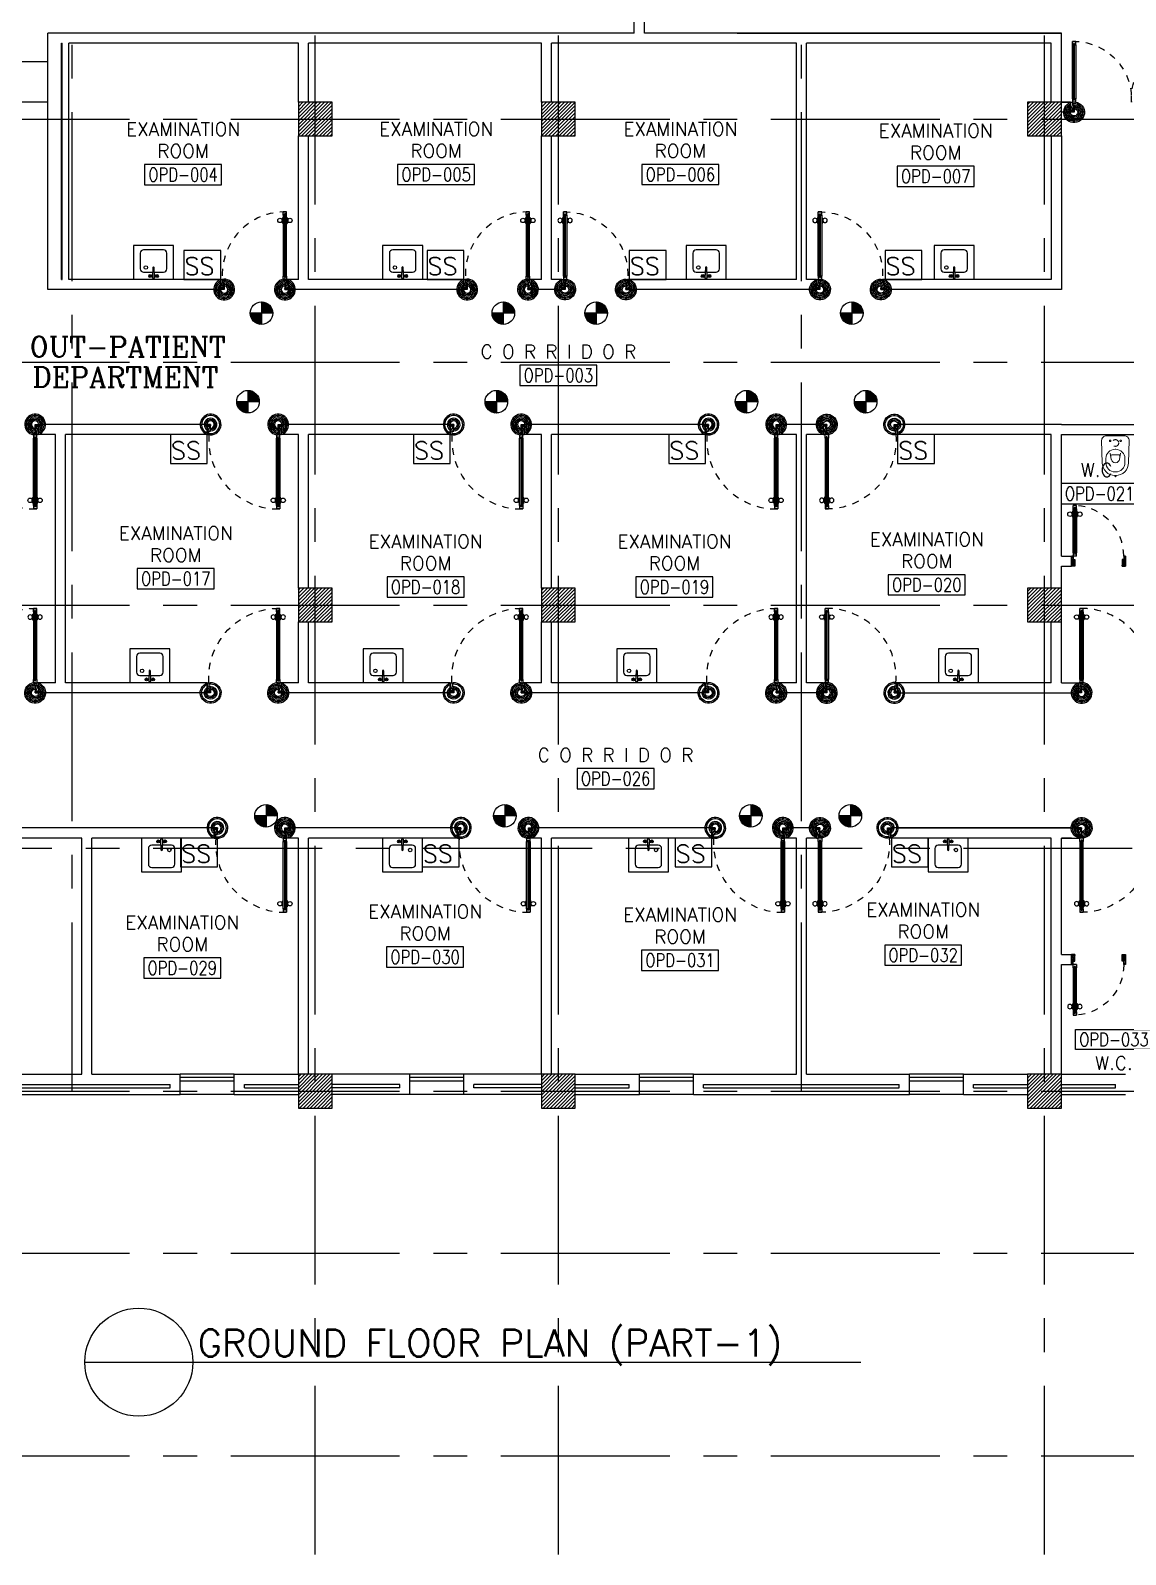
# Model space of a CAD drawing. Extents: x 417820 to 418048, y 43448 to 43539.
# Drawn here: x 417841.64 to 417857.86, y 43460.01 to 43482.59 of the extents above; entities that cross this region are included whole.
import ezdxf
from ezdxf.enums import TextEntityAlignment as Align

# ---------------------------------------------------------------- set-up
doc = ezdxf.new("R2010")
doc.units = 0
doc.header["$MEASUREMENT"] = 0
for name, pattern in [('CENTERX2', [4, 2.5, -0.5, 0.5, -0.5]), ('HIDDEN', [0.375, 0.25, -0.125]), ('HIDDEN2', [0.1875, 0.125, -0.0625])]:
    doc.linetypes.add(name, pattern=pattern)
doc.layers.get('0').update_dxf_attribs({"color": 11, "linetype": 'CONTINUOUS'})
for name, color, linetype in [('AXES', 11, 'CENTERX2'), ('COL', 11, 'CONTINUOUS'), ('COUNTER', 11, 'CONTINUOUS'), ('DOOR', 11, 'CONTINUOUS'), ('E-SYSTEM', 4, 'CONTINUOUS'), ('FIX', 11, 'CONTINUOUS'), ('HAT', 11, 'CONTINUOUS'), ('INSUL', 11, 'CONTINUOUS'), ('ME-FIX', 11, 'CONTINUOUS'), ('RM-BOX', 11, 'CONTINUOUS'), ('RM-NAME', 11, 'CONTINUOUS'), ('RM-NO', 11, 'CONTINUOUS'), ('TXT', 3, 'CONTINUOUS'), ('WALL', 11, 'CONTINUOUS'), ('WIN', 11, 'CONTINUOUS')]:
    doc.layers.add(name, color=color, linetype=linetype)
doc.styles.add('ROMANC', font='romanc', dxfattribs={"height": 0.1})
doc.styles.add('ROMANS', font='ROMANS.shx', dxfattribs={"width": 0.6})

# ---------------------------------------------------------------- blocks, each defined once
blk = doc.blocks.new('A$C74DC60CF')
at = {"layer": 'DOOR', "color": 0, "linetype": 'ByBlock'}
for p, q in [((65, 1155), (65, 1090)), ((74, 1155), (65, 1155)), ((74, 1078), (74, 1168)), ((81, 1168), (74, 1168)), ((74, 1155), (74, 1090)), ((81, 1200), (81, 1250)), ((131, 1250), (81, 1250)), ((81, 1250), (131, 1250)), ((81, 1200), (98, 1200)), ((98, 1200), (98, 1220)), ((98, 1220), (114, 1220)), ((114, 1200), (114, 1220)), ((114, 1200), (131, 1200)), ((131, 1200), (131, 1250)), ((131, 1168), (138, 1168)), ((138, 1078), (138, 1168)), ((138, 1155), (138, 1090)), ((138, 1155), (147, 1155)), ((147, 1155), (147, 1090)), ((74, 1090), (65, 1090)), ((81, 1078), (74, 1078)), ((131, 1078), (138, 1078)), ((138, 1090), (147, 1090)), ((56, 150), (56, 0)), ((56, 150), (81, 150)), ((106, 0), (56, 0)), ((98, 200), (81, 200)), ((81, 200), (81, 150)), ((131, 150), (81, 150)), ((81, 150), (81, 100)), ((81, 100), (106, 100)), ((98, 180), (98, 200)), ((114, 180), (98, 180)), ((106, 100), (106, 0)), ((131, 200), (114, 200)), ((114, 200), (114, 180)), ((131, 150), (131, 200)), ((1131, 100), (1106, 100)), ((1106, 100), (1106, 0)), ((1131, 150), (1131, 100)), ((1156, 150), (1131, 150)), ((1156, 150), (1156, 0)), ((1156, 0), (1156, 150)), ((1106, 0), (1156, 0))]:
    blk.add_line(p, q, dxfattribs=at)
at = {"layer": 'DOOR', "linetype": 'ByBlock'}
for p, q in [((81, 200), (81, 1200)), ((98, 200), (98, 1200)), ((114, 200), (114, 1200)), ((131, 1200), (131, 200))]:
    blk.add_line(p, q, dxfattribs=at)
at = {"layer": 'DOOR', "color": 9, "linetype": 'ByBlock'}
for p, q in [((106, 0), (56, 114)), ((106, 0), (56, 40)), ((106, 0), (93, 100)), ((1106, 0), (1156, 114)), ((1106, 0), (1119, 100)), ((1106, 0), (1156, 40))]:
    blk.add_line(p, q, dxfattribs=at)
at = {"layer": 'DOOR', "color": 0, "linetype": 'ByBlock'}
for centre in [(32, 1123), (179, 1123)]:
    blk.add_circle(centre, 32.4, dxfattribs=at)
at = {"layer": 'DOOR', "linetype": 'HIDDEN', "ltscale": 0.5}
blk.add_arc((106, 223), 1028, 355.9414, 91.3941, dxfattribs=at)
at = {"layer": 'DOOR', "color": 9, "linetype": 'ByBlock'}
for centre, radius, start, end in [((106, 0), 154, 103.7142, 108.8947), ((106, 0), 134, 100.72, 111.8402), ((106, 0), 114, 102.6226, 115.9162), ((106, 0), 94.4, 90, 121.9818), ((106, 0), 74.4, 90, 132.2236), ((106, 0), 54.4, 90, 156.7926), ((106, 0), 34.4, 90, 180), ((106, 0), 14.4, 90, 180), ((1106, 0), 94.4, 58.0182, 90), ((1106, 0), 74.4, 47.7764, 90), ((1106, 0), 54.4, 23.2074, 90), ((1106, 0), 34.4, 0, 90), ((1106, 0), 14.4, 0, 90), ((1106, 0), 134, 68.1598, 79.28), ((1106, 0), 154, 71.1053, 76.2858)]:
    blk.add_arc(centre, radius, start, end, dxfattribs=at)
blk = doc.blocks.new('*X124')
at = {"color": 0}
for p, q in [((49339, 10678), (49822, 11161)), ((49339, 10731), (49769, 11161)), ((49339, 10784), (49716, 11161)), ((49339, 10837), (49663, 11161)), ((49339, 10890), (49610, 11161)), ((49339, 10943), (49557, 11161)), ((49339, 10996), (49504, 11161)), ((49339, 11049), (49451, 11161)), ((49339, 11102), (49398, 11161)), ((49339, 11155), (49345, 11161)), ((49375, 10661), (49839, 11125)), ((49428, 10661), (49839, 11072)), ((49481, 10661), (49839, 11019)), ((49534, 10661), (49839, 10966)), ((49587, 10661), (49839, 10913)), ((49640, 10661), (49839, 10860)), ((49693, 10661), (49839, 10807)), ((49746, 10661), (49839, 10754)), ((49799, 10661), (49839, 10701))]:
    blk.add_line(p, q, dxfattribs=at)
blk = doc.blocks.new('COL50')
at = {"layer": 'COL'}
blk.add_lwpolyline([(-250, 250), (-250, -250), (250, -250), (250, 250)], close=True, dxfattribs=at)
blk = doc.blocks.new('RM1')
at = {"layer": 'RM-BOX'}
blk.add_lwpolyline([(570, -200), (-570, -200), (-570, -500), (570, -500)], close=True, dxfattribs=at)
at = {"layer": 'RM-NAME', "style": 'ROMANS'}
for tag, p in [('ROOMNAME1', (0, 324)), ('ROOMNAME2', (0, 0))]:
    blk.add_attdef(tag, text='', height=200, dxfattribs=at).set_placement(p, align=Align.MIDDLE)
at = {"layer": 'RM-NO', "style": 'ROMANS', "width": 0.8}
blk.add_attdef('ROOMNO', text='', height=200, dxfattribs=at).set_placement((0, -350), align=Align.MIDDLE)
blk = doc.blocks.new('*X126')
at = {"color": 0}
for p, q in [((38539, 10697), (39003, 11161)), ((38539, 10750), (38950, 11161)), ((38539, 10803), (38897, 11161)), ((38539, 10856), (38844, 11161)), ((38539, 10909), (38791, 11161)), ((38539, 10962), (38738, 11161)), ((38539, 11015), (38685, 11161)), ((38539, 11068), (38632, 11161)), ((38539, 11121), (38579, 11161)), ((38556, 10661), (39039, 11144)), ((38609, 10661), (39039, 11091)), ((38662, 10661), (39039, 11038)), ((38715, 10661), (39039, 10985)), ((38768, 10661), (39039, 10932)), ((38822, 10661), (39039, 10879)), ((38875, 10661), (39039, 10826)), ((38928, 10661), (39039, 10773)), ((38981, 10661), (39039, 10720)), ((39034, 10661), (39039, 10667))]:
    blk.add_line(p, q, dxfattribs=at)
blk = doc.blocks.new('*X125')
at = {"color": 0}
for p, q in [((42139, 10691), (42610, 11161)), ((42139, 10744), (42557, 11161)), ((42139, 10797), (42504, 11161)), ((42139, 10850), (42450, 11161)), ((42139, 10903), (42397, 11161)), ((42139, 10956), (42344, 11161)), ((42139, 11009), (42291, 11161)), ((42139, 11062), (42238, 11161)), ((42139, 11115), (42185, 11161)), ((42163, 10661), (42639, 11138)), ((42216, 10661), (42639, 11085)), ((42269, 10661), (42639, 11032)), ((42322, 10661), (42639, 10979)), ((42375, 10661), (42639, 10925)), ((42428, 10661), (42639, 10872)), ((42481, 10661), (42639, 10819)), ((42534, 10661), (42639, 10766)), ((42587, 10661), (42639, 10713))]:
    blk.add_line(p, q, dxfattribs=at)
blk = doc.blocks.new('*X86')
at = {"color": 0}
for p, q in [((49339, 17891), (49810, 18361)), ((49339, 17944), (49757, 18361)), ((49339, 17997), (49704, 18361)), ((49339, 18050), (49650, 18361)), ((49339, 18103), (49597, 18361)), ((49339, 18156), (49544, 18361)), ((49339, 18209), (49491, 18361)), ((49339, 18262), (49438, 18361)), ((49339, 18315), (49385, 18361)), ((49363, 17861), (49839, 18338)), ((49416, 17861), (49839, 18285)), ((49469, 17861), (49839, 18232)), ((49522, 17861), (49839, 18179)), ((49575, 17861), (49839, 18125)), ((49628, 17861), (49839, 18072)), ((49681, 17861), (49839, 18019)), ((49734, 17861), (49839, 17966)), ((49787, 17861), (49839, 17913))]:
    blk.add_line(p, q, dxfattribs=at)
blk = doc.blocks.new('*X85')
at = {"color": 0}
for p, q in [((49339, 25103), (49797, 25561)), ((49339, 25156), (49744, 25561)), ((49339, 25209), (49691, 25561)), ((49339, 25262), (49638, 25561)), ((49339, 25315), (49585, 25561)), ((49339, 25368), (49532, 25561)), ((49339, 25421), (49479, 25561)), ((49339, 25474), (49426, 25561)), ((49339, 25527), (49373, 25561)), ((49350, 25061), (49839, 25550)), ((49403, 25061), (49839, 25497)), ((49456, 25061), (49839, 25444)), ((49509, 25061), (49839, 25391)), ((49562, 25061), (49839, 25338)), ((49615, 25061), (49839, 25285)), ((49668, 25061), (49839, 25232)), ((49721, 25061), (49839, 25179)), ((49774, 25061), (49839, 25126)), ((49827, 25061), (49839, 25073))]:
    blk.add_line(p, q, dxfattribs=at)
blk = doc.blocks.new('*X91')
at = {"color": 0}
for p, q in [((38539, 17909), (38991, 18361)), ((38539, 17962), (38938, 18361)), ((38539, 18015), (38885, 18361)), ((38539, 18068), (38832, 18361)), ((38539, 18122), (38779, 18361)), ((38539, 18175), (38726, 18361)), ((38539, 18228), (38673, 18361)), ((38539, 18281), (38620, 18361)), ((38539, 18334), (38567, 18361)), ((38544, 17861), (39039, 18356)), ((38597, 17861), (39039, 18303)), ((38650, 17861), (39039, 18250)), ((38703, 17861), (39039, 18197)), ((38756, 17861), (39039, 18144)), ((38809, 17861), (39039, 18091)), ((38862, 17861), (39039, 18038)), ((38915, 17861), (39039, 17985)), ((38968, 17861), (39039, 17932)), ((39021, 17861), (39039, 17879))]:
    blk.add_line(p, q, dxfattribs=at)
blk = doc.blocks.new('*X92')
at = {"color": 0}
for p, q in [((38539, 25069), (39031, 25561)), ((38539, 25122), (38978, 25561)), ((38539, 25175), (38925, 25561)), ((38539, 25228), (38872, 25561)), ((38539, 25281), (38819, 25561)), ((38539, 25334), (38766, 25561)), ((38539, 25387), (38713, 25561)), ((38539, 25440), (38660, 25561)), ((38539, 25493), (38607, 25561)), ((38539, 25546), (38554, 25561)), ((38584, 25061), (39039, 25516)), ((38637, 25061), (39039, 25463)), ((38690, 25061), (39039, 25410)), ((38744, 25061), (39039, 25357)), ((38797, 25061), (39039, 25304)), ((38850, 25061), (39039, 25251)), ((38903, 25061), (39039, 25198)), ((38956, 25061), (39039, 25145)), ((39009, 25061), (39039, 25092))]:
    blk.add_line(p, q, dxfattribs=at)
blk = doc.blocks.new('*X90')
at = {"color": 0}
for p, q in [((42139, 17903), (42597, 18361)), ((42139, 17956), (42544, 18361)), ((42139, 18009), (42491, 18361)), ((42139, 18062), (42438, 18361)), ((42139, 18115), (42385, 18361)), ((42139, 18168), (42332, 18361)), ((42139, 18221), (42279, 18361)), ((42139, 18274), (42226, 18361)), ((42139, 18327), (42173, 18361)), ((42150, 17861), (42639, 18350)), ((42203, 17861), (42639, 18297)), ((42256, 17861), (42639, 18244)), ((42309, 17861), (42639, 18191)), ((42362, 17861), (42639, 18138)), ((42415, 17861), (42639, 18085)), ((42468, 17861), (42639, 18032)), ((42521, 17861), (42639, 17979)), ((42574, 17861), (42639, 17926)), ((42627, 17861), (42639, 17873))]:
    blk.add_line(p, q, dxfattribs=at)
blk = doc.blocks.new('*X89')
at = {"color": 0}
for p, q in [((42139, 25063), (42638, 25561)), ((42139, 25116), (42585, 25561)), ((42139, 25169), (42532, 25561)), ((42139, 25222), (42479, 25561)), ((42139, 25275), (42425, 25561)), ((42139, 25328), (42372, 25561)), ((42139, 25381), (42319, 25561)), ((42139, 25434), (42266, 25561)), ((42139, 25487), (42213, 25561)), ((42139, 25540), (42160, 25561)), ((42191, 25061), (42639, 25510)), ((42244, 25061), (42639, 25457)), ((42297, 25061), (42639, 25403)), ((42350, 25061), (42639, 25350)), ((42403, 25061), (42639, 25297)), ((42456, 25061), (42639, 25244)), ((42509, 25061), (42639, 25191)), ((42562, 25061), (42639, 25138)), ((42615, 25061), (42639, 25085))]:
    blk.add_line(p, q, dxfattribs=at)
blk = doc.blocks.new('WC')
at = {"layer": 'FIX', "lineweight": 20}
for p, q in [((339, 5), (339, -5)), ((395, 76), (490, 60)), ((475, 141), (538, 141)), ((534, 24), (540, 0)), ((540, 0), (534, -24)), ((674, 5), (674, -5)), ((213, -204), (210, -204)), ((490, -60), (395, -76)), ((538, -141), (475, -141))]:
    blk.add_line(p, q, dxfattribs=at)
at = {"layer": 'FIX', "linetype": 'Continuous', "lineweight": 20}
blk.add_line((420, -47), (420, 45), dxfattribs=at)
at = {"layer": 'FIX', "lineweight": 20}
for points in [[(210, -204, -0.414214), (137, -131), (137, 0), (137, 131, -0.414214), (210, 204)], [(727, -5), (727, 5, 0.414214), (538, 194), (210, 204)], [(727, 5), (727, -5, -0.414214), (538, -194), (210, -204)]]:
    blk.add_lwpolyline(points, format="xyb", dxfattribs=at)
at = {"layer": 'FIX', "linetype": 'HIDDEN2', "lineweight": 20, "ltscale": 0.3}
blk.add_circle((245, 0), 49.8, dxfattribs=at)
at = {"layer": 'FIX', "linetype": 'HIDDEN', "lineweight": 20, "ltscale": 0.05}
for centre in [(213, 78), (213, -77)]:
    blk.add_circle(centre, 11.6, dxfattribs=at)
at = {"layer": 'FIX', "lineweight": 20}
for centre, radius, start, end in [((475, 5), 136, 90, 180), ((464, -18), 82, 51.0758, 71.504), ((473, -7), 68.2, 27.1532, 51.0758), ((538, 5), 136, 360, 90), ((475, -5), 136, 180, 270), ((464, 18), 82, 288.496, 308.9242), ((473, 7), 68.2, 308.9242, 332.8468), ((538, -5), 136, 270, 0)]:
    blk.add_arc(centre, radius, start, end, dxfattribs=at)
at = {"layer": 'FIX', "linetype": 'Continuous', "lineweight": 20}
for centre, start, end in [((443, 46), 88.3879, 182.3338), ((442, -46), 177.6662, 271.6121)]:
    blk.add_arc(centre, 22.3, start, end, dxfattribs=at)
blk = doc.blocks.new('A$C272A55A0')
at = {"layer": 'DOOR', "color": 0, "linetype": 'ByBlock'}
for p, q in [((0, 900), (0, 1050)), ((50, 1050), (0, 1050)), ((25, 950), (50, 950)), ((25, 900), (25, 950)), ((50, 950), (50, 1050)), ((1750, 950), (1750, 1050)), ((1750, 1050), (1800, 1050)), ((1775, 950), (1750, 950)), ((1775, 900), (1775, 950)), ((1800, 1050), (1800, 900)), ((0, 900), (25, 900)), ((75, 900), (25, 900)), ((25, 850), (25, 900)), ((42, 850), (25, 850)), ((58, 870), (42, 870)), ((42, 870), (42, 850)), ((58, 850), (58, 870)), ((75, 850), (58, 850)), ((75, 900), (75, 850)), ((1725, 900), (1775, 900)), ((1725, 900), (1725, 850)), ((1725, 850), (1742, 850)), ((1742, 870), (1758, 870)), ((1742, 850), (1742, 870)), ((1758, 870), (1758, 850)), ((1758, 850), (1775, 850)), ((1800, 900), (1775, 900)), ((1775, 850), (1775, 900)), ((25, 50), (42, 50)), ((25, 50), (25, 0)), ((25, 0), (75, 0)), ((75, 0), (25, 0)), ((42, 50), (42, 30)), ((42, 30), (58, 30)), ((58, 50), (75, 50)), ((58, 50), (58, 30)), ((75, 50), (75, 0)), ((1718, 160), (1709, 160)), ((1709, 95), (1709, 160)), ((1718, 95), (1709, 95)), ((1725, 173), (1718, 173)), ((1718, 173), (1718, 83)), ((1718, 95), (1718, 160)), ((1725, 83), (1718, 83)), ((1742, 50), (1725, 50)), ((1725, 50), (1725, 0)), ((1775, 0), (1725, 0)), ((1725, 0), (1775, 0)), ((1742, 50), (1742, 30)), ((1758, 30), (1742, 30)), ((1775, 50), (1758, 50)), ((1758, 50), (1758, 30)), ((1775, 173), (1782, 173)), ((1775, 83), (1782, 83)), ((1775, 50), (1775, 0)), ((1782, 173), (1782, 83)), ((1782, 160), (1791, 160)), ((1782, 95), (1782, 160)), ((1782, 95), (1791, 95)), ((1791, 95), (1791, 160))]:
    blk.add_line(p, q, dxfattribs=at)
at = {"layer": 'DOOR', "color": 9, "linetype": 'ByBlock'}
for p, q in [((50, 1050), (0, 1010)), ((50, 1050), (0, 937)), ((50, 1050), (37, 950)), ((1750, 1050), (1800, 1010)), ((1750, 1050), (1800, 937)), ((1750, 1050), (1763, 950))]:
    blk.add_line(p, q, dxfattribs=at)
at = {"layer": 'DOOR', "linetype": 'ByBlock'}
for p, q in [((25, 850), (25, 50)), ((42, 850), (42, 50)), ((58, 850), (58, 50)), ((75, 50), (75, 850)), ((1725, 50), (1725, 850)), ((1742, 850), (1742, 50)), ((1758, 850), (1758, 50)), ((1775, 850), (1775, 50))]:
    blk.add_line(p, q, dxfattribs=at)
at = {"layer": 'DOOR', "color": 0, "linetype": 'ByBlock'}
for centre in [(1676, 128), (1824, 128)]:
    blk.add_circle(centre, 32.4, dxfattribs=at)
at = {"layer": 'DOOR', "color": 9, "linetype": 'ByBlock'}
for centre, radius, start, end in [((50, 1050), 54.4, 203.2074, 270), ((50, 1050), 74.4, 227.7764, 270), ((50, 1050), 94.4, 238.0182, 270), ((50, 1050), 114, 244.0838, 257.3774), ((50, 1050), 134, 248.1598, 259.28), ((50, 1050), 154, 251.1053, 256.2858), ((50, 1050), 34.4, 180, 270), ((50, 1050), 14.4, 180, 270), ((1750, 1050), 14.4, 270, 0), ((1750, 1050), 34.4, 270, 0), ((1750, 1050), 54.4, 270, 336.7926), ((1750, 1050), 74.4, 270, 312.2236), ((1750, 1050), 94.4, 270, 301.9818), ((1750, 1050), 114, 282.6226, 295.9162), ((1750, 1050), 134, 280.72, 291.8402), ((1750, 1050), 154, 283.7142, 288.8947)]:
    blk.add_arc(centre, radius, start, end, dxfattribs=at)
at = {"layer": 'DOOR', "linetype": 'HIDDEN', "ltscale": 0.5}
for centre, start, end in [((50, 851), 268.3174, 3.2965), ((1750, 851), 176.7035, 271.6826)]:
    blk.add_arc(centre, 851, start, end, dxfattribs=at)
at = {"layer": 'WALL', "linetype": 'ByBlock'}
blk.add_line((1800, 900), (1800, 1050), dxfattribs=at)
blk = doc.blocks.new('DOOR80')
at = {"layer": 'DOOR', "color": 7, "linetype": 'ByBlock'}
for p, q in [((-150, 800), (0, 800)), ((-150, 800), (-150, 775)), ((0, 800), (-150, 800)), ((-150, 775), (-100, 775)), ((0, 750), (-114, 800)), ((-100, 775), (-100, 750)), ((0, 750), (-100, 763)), ((-100, 750), (0, 750)), ((0, 750), (-40, 800)), ((0, 750), (0, 800)), ((-850, 75), (-900, 75)), ((-900, 75), (-900, 25)), ((-900, 25), (-900, 75)), ((-850, 25), (-900, 25)), ((-850, 58), (-870, 58)), ((-870, 42), (-870, 58)), ((-850, 42), (-870, 42)), ((-850, 58), (-850, 75)), ((-850, 25), (-850, 42)), ((-727, 82), (-817, 82)), ((-817, 75), (-817, 82)), ((-817, 25), (-817, 18)), ((-727, 18), (-817, 18)), ((-805, 91), (-740, 91)), ((-805, 82), (-805, 91)), ((-805, 82), (-740, 82)), ((-805, 18), (-740, 18)), ((-805, 18), (-805, 9)), ((-805, 9), (-740, 9)), ((-740, 82), (-740, 91)), ((-740, 18), (-740, 9)), ((-727, 75), (-727, 82)), ((-727, 25), (-727, 18)), ((-150, 75), (-200, 75)), ((-200, 75), (-200, 58)), ((-200, 58), (-180, 58)), ((-180, 42), (-200, 42)), ((-200, 42), (-200, 25)), ((-200, 25), (-150, 25)), ((-180, 58), (-180, 42)), ((-150, 75), (-150, 25)), ((-150, 25), (-100, 25)), ((-150, 0), (-150, 25)), ((0, 0), (-150, 0)), ((0, 50), (-114, 0)), ((-100, 25), (-100, 50)), ((0, 50), (-100, 37)), ((-100, 50), (0, 50)), ((0, 50), (-40, 0)), ((0, 50), (0, 0))]:
    blk.add_line(p, q, dxfattribs=at)
at = {"layer": 'DOOR', "linetype": 'ByBlock'}
for p, q in [((-850, 75), (-200, 75)), ((-200, 58), (-850, 58)), ((-200, 42), (-850, 42)), ((-200, 25), (-850, 25))]:
    blk.add_line(p, q, dxfattribs=at)
at = {"layer": 'DOOR', "color": 7, "linetype": 'ByBlock'}
for centre in [(-772, 124), (-772, -24)]:
    blk.add_circle(centre, 32.4, dxfattribs=at)
at = {"layer": 'DOOR', "linetype": 'HIDDEN', "ltscale": 0.5}
blk.add_arc((-149, 23), 752, 90.0695, 176.0204, dxfattribs=at)
at = {"layer": 'DOOR', "color": 7, "linetype": 'ByBlock'}
for centre, radius, start, end in [((0, 750), 154, 161.1053, 166.2858), ((0, 750), 134, 158.1598, 169.28), ((0, 750), 94.4, 148.0182, 180), ((0, 750), 74.4, 137.7764, 180), ((0, 750), 54.4, 113.2074, 180), ((0, 750), 34.4, 90, 180), ((0, 750), 14.4, 90, 180), ((0, 50), 154, 193.7142, 198.8947), ((0, 50), 134, 190.72, 201.8402), ((0, 50), 114, 192.6226, 205.9162), ((0, 50), 94.4, 180, 211.9818), ((0, 50), 74.4, 180, 222.2236), ((0, 50), 54.4, 180, 246.7926), ((0, 50), 34.4, 180, 270), ((0, 50), 14.4, 180, 270)]:
    blk.add_arc(centre, radius, start, end, dxfattribs=at)
blk = doc.blocks.new('A$C24ED45A6')
at = {"layer": 'DOOR', "color": 0, "linetype": 'ByBlock'}
for p, q in [((925, 1100), (925, 1150)), ((925, 1150), (975, 1150)), ((975, 1150), (925, 1150)), ((975, 1100), (975, 1150)), ((909, 1055), (909, 990)), ((918, 1055), (909, 1055)), ((918, 990), (909, 990)), ((918, 978), (918, 1068)), ((925, 1068), (918, 1068)), ((918, 1055), (918, 990)), ((925, 978), (918, 978)), ((942, 1100), (925, 1100)), ((942, 1100), (942, 1120)), ((958, 1120), (942, 1120)), ((958, 1100), (958, 1120)), ((975, 1100), (958, 1100)), ((975, 1068), (982, 1068)), ((975, 978), (982, 978)), ((982, 978), (982, 1068)), ((982, 1055), (982, 990)), ((982, 1055), (991, 1055)), ((982, 990), (991, 990)), ((991, 1055), (991, 990)), ((0, 0), (0, 150)), ((0, 150), (25, 150)), ((50, 0), (0, 0)), ((25, 150), (25, 100)), ((25, 100), (50, 100)), ((50, 100), (50, 0)), ((925, 150), (925, 200)), ((925, 200), (942, 200)), ((925, 150), (975, 150)), ((942, 200), (942, 180)), ((942, 180), (958, 180)), ((975, 100), (950, 100)), ((950, 100), (950, 0)), ((958, 180), (958, 200)), ((958, 200), (975, 200)), ((975, 200), (975, 150)), ((1000, 150), (975, 150)), ((975, 150), (975, 100)), ((1000, 150), (1000, 0)), ((950, 0), (1000, 0))]:
    blk.add_line(p, q, dxfattribs=at)
at = {"layer": 'DOOR', "linetype": 'ByBlock'}
for p, q in [((925, 1100), (925, 200)), ((942, 200), (942, 1100)), ((958, 200), (958, 1100)), ((975, 200), (975, 1100))]:
    blk.add_line(p, q, dxfattribs=at)
at = {"layer": 'DOOR', "color": 9, "linetype": 'ByBlock'}
for p, q in [((50, 0), (0, 114)), ((50, 0), (0, 40)), ((50, 0), (37, 100)), ((950, 0), (1000, 114)), ((950, 0), (963, 100)), ((950, 0), (1000, 40))]:
    blk.add_line(p, q, dxfattribs=at)
at = {"layer": 'DOOR', "color": 0, "linetype": 'ByBlock'}
for centre in [(876, 1023), (1024, 1023)]:
    blk.add_circle(centre, 32.4, dxfattribs=at)
at = {"layer": 'DOOR', "linetype": 'HIDDEN', "ltscale": 0.5}
blk.add_arc((950, 222), 928, 88.456, 184.4816, dxfattribs=at)
at = {"layer": 'DOOR', "color": 9, "linetype": 'ByBlock'}
for centre, radius, start, end in [((50, 0), 154, 103.7142, 108.8947), ((50, 0), 134, 100.72, 111.8402), ((50, 0), 114, 102.6226, 115.9162), ((50, 0), 94.4, 90, 121.9818), ((50, 0), 74.4, 90, 132.2236), ((50, 0), 54.4, 90, 156.7926), ((50, 0), 34.4, 90, 180), ((50, 0), 14.4, 90, 180), ((950, 0), 94.4, 58.0182, 90), ((950, 0), 74.4, 47.7764, 90), ((950, 0), 54.4, 23.2074, 90), ((950, 0), 34.4, 0, 90), ((950, 0), 14.4, 0, 90), ((950, 0), 134, 68.1598, 79.28), ((950, 0), 114, 64.0838, 77.3774), ((950, 0), 154, 71.1053, 76.2858)]:
    blk.add_arc(centre, radius, start, end, dxfattribs=at)
at = {"layer": 'WALL'}
blk.add_line((1000, 0), (1000, 150), dxfattribs=at)
blk = doc.blocks.new('A$C180A3EE7')
at = {"layer": 'ME-FIX'}
blk.add_lwpolyline([(0.593, 0), (0.593, 0.5), (0, 0.5), (0, 0)], dxfattribs=at)
blk.add_lwpolyline([(0.309, 0.107), (0.443, 0.107, 0.414214), (0.493, 0.157), (0.493, 0.388, 0.414214), (0.443, 0.438), (0.15, 0.438, 0.414214), (0.1, 0.388), (0.1, 0.157, 0.414214), (0.15, 0.107), (0.284, 0.107)], format="xyb", dxfattribs=at)
blk.add_lwpolyline([(0.28, 0.019), (0.312, 0.019), (0.306, 0.174, 1), (0.286, 0.174)], format="xyb", close=True, dxfattribs=at)
for centre, radius in [((0.182, 0.177), 0.0255), ((0.247, 0.05), 0.0217), ((0.247, 0.05), 0.014), ((0.346, 0.05), 0.0217), ((0.346, 0.05), 0.014)]:
    blk.add_circle(centre, radius, dxfattribs=at)
blk = doc.blocks.new('D')
at = {"color": 1}
for p, q in [((-167, -12), (-155, 0)), ((-165, -28), (-137, 0)), ((-162, -42), (-120, 0)), ((-158, -56), (-102, 0)), ((-153, -68), (-84, 0)), ((-147, -80), (-67, 0)), ((-140, -91), (-49, 0)), ((-133, -102), (-31, 0)), ((-125, -111), (-14, 0)), ((0, 155), (12, 167)), ((0, 137), (28, 165)), ((0, 120), (42, 162)), ((0, 102), (56, 158)), ((0, 84), (68, 153)), ((0, 67), (80, 147)), ((0, 49), (91, 140)), ((0, 31), (102, 133)), ((0, 14), (111, 125)), ((4, 0), (120, 116)), ((22, 0), (129, 107)), ((39, 0), (136, 97)), ((57, 0), (143, 86)), ((75, 0), (150, 75)), ((92, 0), (155, 63)), ((110, 0), (160, 50)), ((128, 0), (163, 36)), ((145, 0), (166, 20)), ((163, 0), (167, 4)), ((-116, -120), (0, -4)), ((-107, -129), (0, -22)), ((-97, -136), (0, -39)), ((-86, -143), (0, -57)), ((-75, -150), (0, -75)), ((-63, -155), (0, -92)), ((-50, -160), (0, -110)), ((-36, -163), (0, -128)), ((-20, -166), (0, -145)), ((-4, -167), (0, -163))]:
    blk.add_line(p, q, dxfattribs=at)
at = {"layer": 'E-SYSTEM'}
for p, q in [((167, 0), (-167, 0)), ((0, 167), (0, -167))]:
    blk.add_line(p, q, dxfattribs=at)
blk.add_circle((0, 0), 167, dxfattribs=at)

msp = doc.modelspace()

# ---------------------------------------------------------------- linework, layer by layer
at = {"layer": 'AXES'}
for p, q in [((417845.8566, 43460.01), (417845.8566, 43538.4875)), ((417849.4566, 43460.01), (417849.4566, 43538.4875)), ((417856.6566, 43460.01), (417856.6566, 43538.4875)), ((417842.2566, 43466.8743), (417842.2566, 43525.6943)), ((417853.0566, 43466.8743), (417853.0566, 43525.6943)), ((417820.6052, 43481.2743), (417889.6966, 43481.2743)), ((417820.6052, 43477.6743), (417889.6966, 43477.6743)), ((417820.6052, 43474.0743), (417889.6966, 43474.0743)), ((417831.4566, 43470.4743), (417889.6966, 43470.4743)), ((417820.6052, 43466.8743), (417890.8966, 43466.8743)), ((417820.6052, 43464.4743), (417889.6966, 43464.4743)), ((417820.6052, 43464.4743), (417898.0966, 43464.4743)), ((417820.6052, 43461.4743), (417887.8966, 43461.4743)), ((417820.6052, 43461.4743), (417887.8966, 43461.4743))]:
    msp.add_line(p, q, dxfattribs=at)
at = {"layer": 'COUNTER'}
for p, q in [((417841.8966, 43482.1242), (417839.0066, 43482.1242)), ((417841.8966, 43481.5242), (417839.2551, 43481.5242))]:
    msp.add_line(p, q, dxfattribs=at)
at = {"layer": 'E-SYSTEM', "color": 4}
for points in [[(417843.9114, 43479.3279), (417843.9114, 43478.8993), (417844.4566, 43478.8993), (417844.4566, 43479.3279)], [(417847.5114, 43479.3279), (417847.5114, 43478.8993), (417848.0566, 43478.8993), (417848.0566, 43479.3279)], [(417850.5066, 43479.328), (417850.5066, 43478.8993), (417851.0518, 43478.8993), (417851.0518, 43479.328)], [(417854.2948, 43479.3279), (417854.2948, 43478.8993), (417854.84, 43478.8993), (417854.84, 43479.3279)], [(417843.7114, 43476.5993), (417843.7114, 43476.1707), (417844.2566, 43476.1707), (417844.2566, 43476.5993)], [(417847.3114, 43476.5993), (417847.3114, 43476.1707), (417847.8566, 43476.1707), (417847.8566, 43476.5993)], [(417851.0916, 43476.5993), (417851.0916, 43476.1707), (417851.6368, 43476.1707), (417851.6368, 43476.5993)], [(417854.4816, 43476.5993), (417854.4816, 43476.1707), (417855.0268, 43476.1707), (417855.0268, 43476.5993)], [(417843.8614, 43470.6243), (417843.8614, 43470.1957), (417844.4066, 43470.1957), (417844.4066, 43470.6243)], [(417847.4419, 43470.6243), (417847.4419, 43470.1957), (417847.9871, 43470.1957), (417847.9871, 43470.6243)], [(417851.1864, 43470.6243), (417851.1864, 43470.1957), (417851.7316, 43470.1957), (417851.7316, 43470.6243)], [(417854.3888, 43470.6243), (417854.3888, 43470.1957), (417854.934, 43470.1957), (417854.934, 43470.6243)]]:
    msp.add_lwpolyline(points, close=True, dxfattribs=at)
at = {"layer": 'INSUL'}
for p, q in [((417840.8066, 43466.9743), (417843.7066, 43466.9743)), ((417840.8066, 43466.9243), (417843.7066, 43466.9243)), ((417843.7066, 43466.9243), (417843.7066, 43466.9743)), ((417844.8066, 43466.9743), (417845.6066, 43466.9743)), ((417844.8066, 43466.9243), (417844.8066, 43466.9743)), ((417844.8066, 43466.9243), (417845.6066, 43466.9243)), ((417847.1066, 43466.9743), (417846.1066, 43466.9743)), ((417847.1066, 43466.9243), (417846.1066, 43466.9243)), ((417847.1066, 43466.9243), (417847.1066, 43466.9743)), ((417849.2066, 43466.9743), (417848.2066, 43466.9743)), ((417848.2066, 43466.9243), (417848.2066, 43466.9743)), ((417849.2066, 43466.9243), (417848.2066, 43466.9243)), ((417849.7066, 43466.9743), (417850.5066, 43466.9743)), ((417849.7066, 43466.9243), (417850.5066, 43466.9243)), ((417850.5066, 43466.9243), (417850.5066, 43466.9743)), ((417851.6066, 43466.9743), (417854.5066, 43466.9743)), ((417851.6066, 43466.9243), (417851.6066, 43466.9743)), ((417851.6066, 43466.9243), (417854.5066, 43466.9243)), ((417854.5066, 43466.9243), (417854.5066, 43466.9743)), ((417855.6066, 43466.9243), (417855.6066, 43466.9743)), ((417855.6066, 43466.9743), (417856.4066, 43466.9743)), ((417855.6066, 43466.9243), (417856.4066, 43466.9243)), ((417856.9066, 43466.9743), (417857.7066, 43466.9743)), ((417856.9066, 43466.9243), (417857.7066, 43466.9243)), ((417857.7066, 43466.9243), (417857.7066, 43466.9743))]:
    msp.add_line(p, q, dxfattribs=at)
at = {"layer": 'ME-FIX'}
msp.add_lwpolyline([(417843.7568, 43478.8993), (417843.7568, 43479.3993), (417843.1642, 43479.3993), (417843.1642, 43478.8993)], dxfattribs=at)
msp.add_lwpolyline([(417843.4731, 43479.0066), (417843.607, 43479.0066, 0.4142136), (417843.6568, 43479.0565), (417843.6568, 43479.2876, 0.4142136), (417843.607, 43479.3375), (417843.314, 43479.3375, 0.4142136), (417843.2642, 43479.2876), (417843.2642, 43479.0565, 0.4142136), (417843.314, 43479.0066), (417843.4479, 43479.0066)], format="xyb", dxfattribs=at)
msp.add_lwpolyline([(417843.4445, 43478.9185), (417843.4765, 43478.9185), (417843.4705, 43479.0737, 1), (417843.4505, 43479.0737)], format="xyb", close=True, dxfattribs=at)
for centre, radius in [((417843.346, 43479.0761), 0.0255), ((417843.4107, 43478.9495), 0.0217), ((417843.4107, 43478.9495), 0.014), ((417843.5103, 43478.9495), 0.0217), ((417843.5103, 43478.9495), 0.014)]:
    msp.add_circle(centre, radius, dxfattribs=at)
at = {"layer": 'TXT', "color": 6}
msp.add_line((417842.4425, 43462.8594), (417853.9373, 43462.8594), dxfattribs=at)
msp.add_circle((417843.2425, 43462.8594), 0.8, dxfattribs=at)
at = {"layer": 'WALL'}
for p, q in [((417850.5816, 43482.5493), (417850.5816, 43482.7743)), ((417850.7316, 43482.5493), (417850.7316, 43482.7743)), ((417850.4066, 43482.5493), (417841.8966, 43482.5493)), ((417841.8966, 43478.7493), (417841.8966, 43482.5493)), ((417850.5816, 43482.5493), (417850.3816, 43482.5493)), ((417856.9066, 43482.5493), (417850.7316, 43482.5493)), ((417852.1066, 43482.5493), (417856.9066, 43482.5493)), ((417856.9066, 43481.5243), (417856.9066, 43482.5493)), ((417842.0966, 43478.8993), (417842.0966, 43482.3993)), ((417842.0966, 43482.3993), (417842.1066, 43482.3993)), ((417842.1066, 43478.8993), (417842.1066, 43482.3993)), ((417845.6066, 43482.3993), (417842.2066, 43482.3993)), ((417842.2066, 43478.8993), (417842.2066, 43482.3993)), ((417845.6066, 43481.5243), (417845.6066, 43482.3993)), ((417849.2066, 43482.3993), (417845.7566, 43482.3993)), ((417845.7566, 43481.5243), (417845.7566, 43482.3993)), ((417849.2066, 43481.5243), (417849.2066, 43482.3993)), ((417852.9816, 43482.3993), (417849.3566, 43482.3993)), ((417849.3566, 43481.5243), (417849.3566, 43482.3993)), ((417852.9816, 43478.8993), (417852.9816, 43482.3993)), ((417856.7566, 43482.3993), (417853.1316, 43482.3993)), ((417853.1316, 43478.8993), (417853.1316, 43482.3993)), ((417856.7566, 43481.5243), (417856.7566, 43482.3993)), ((417856.9066, 43481.5243), (417857.0441, 43481.5243)), ((417857.0441, 43481.5243), (417856.9066, 43481.5243)), ((417857.0441, 43481.3743), (417856.9066, 43481.3743)), ((417856.9816, 43481.3743), (417857.0441, 43481.3743)), ((417857.0441, 43481.5243), (417857.0441, 43481.3743)), ((417845.6066, 43478.8993), (417845.6066, 43481.0243)), ((417845.7566, 43478.8993), (417845.7566, 43481.0243)), ((417849.2066, 43478.8993), (417849.2066, 43481.0243)), ((417849.3566, 43478.8993), (417849.3566, 43481.0243)), ((417856.7566, 43481.0243), (417856.7566, 43478.8993)), ((417856.9066, 43481.0243), (417856.9066, 43478.7493)), ((417842.0966, 43478.8993), (417842.1066, 43478.8993)), ((417844.4566, 43478.8993), (417842.2066, 43478.8993)), ((417844.4566, 43478.8993), (417844.4566, 43478.7493)), ((417845.4566, 43478.8993), (417845.4566, 43478.7493)), ((417845.6066, 43478.8993), (417845.4566, 43478.8993)), ((417845.6066, 43478.8993), (417845.4566, 43478.8993)), ((417848.0566, 43478.8993), (417845.7566, 43478.8993)), ((417848.0566, 43478.8993), (417848.0566, 43478.7493)), ((417849.2066, 43478.8993), (417849.0566, 43478.8993)), ((417849.2066, 43478.8993), (417849.0566, 43478.8993)), ((417849.0566, 43478.8993), (417849.0566, 43478.7493)), ((417849.5066, 43478.8993), (417849.3566, 43478.8993)), ((417849.5066, 43478.8993), (417849.3566, 43478.8993)), ((417849.5066, 43478.8993), (417849.5066, 43478.7493)), ((417852.9816, 43478.8993), (417850.5066, 43478.8993)), ((417850.5066, 43478.8993), (417850.5066, 43478.7493)), ((417853.2816, 43478.8993), (417853.1316, 43478.8993)), ((417853.2816, 43478.7493), (417853.2816, 43478.8993)), ((417856.7566, 43478.8993), (417854.2816, 43478.8993)), ((417854.2816, 43478.7493), (417854.2816, 43478.8993)), ((417844.4566, 43478.7493), (417841.8966, 43478.7493)), ((417848.0566, 43478.7493), (417845.4566, 43478.7493)), ((417849.5066, 43478.7493), (417849.0566, 43478.7493)), ((417853.2816, 43478.7493), (417850.5066, 43478.7493)), ((417856.9066, 43478.7493), (417854.2816, 43478.7493)), ((417842.0066, 43476.7493), (417841.7566, 43476.7493)), ((417841.7566, 43476.5993), (417841.7566, 43476.7493)), ((417842.0066, 43476.5993), (417841.7566, 43476.5993)), ((417844.2566, 43476.7493), (417842.0066, 43476.7493)), ((417842.0066, 43472.9243), (417842.0066, 43476.5993)), ((417842.0066, 43476.4493), (417842.0066, 43476.5993)), ((417842.1566, 43472.9243), (417842.1566, 43476.5993)), ((417844.2566, 43476.5993), (417842.1566, 43476.5993)), ((417844.2566, 43476.5993), (417844.2566, 43476.7493)), ((417847.8566, 43476.7493), (417845.3566, 43476.7493)), ((417845.3566, 43476.5993), (417845.3566, 43476.7493)), ((417845.6066, 43476.5993), (417845.3566, 43476.5993)), ((417845.6066, 43474.3243), (417845.6066, 43476.5993)), ((417845.6066, 43476.4493), (417845.6066, 43476.5993)), ((417845.7566, 43474.3243), (417845.7566, 43476.5993)), ((417847.8566, 43476.5993), (417845.7566, 43476.5993)), ((417845.7566, 43476.4493), (417845.7566, 43476.5993)), ((417847.8566, 43476.5993), (417847.8566, 43476.7493)), ((417851.6316, 43476.7493), (417848.9566, 43476.7493)), ((417848.9566, 43476.5993), (417848.9566, 43476.7493)), ((417849.2066, 43476.5993), (417848.9566, 43476.5993)), ((417849.2066, 43474.3243), (417849.2066, 43476.5993)), ((417849.3566, 43474.3243), (417849.3566, 43476.5993)), ((417851.6316, 43476.5993), (417849.3566, 43476.5993)), ((417851.6316, 43476.5993), (417851.6316, 43476.7493)), ((417853.3816, 43476.7493), (417852.7316, 43476.7493)), ((417852.7316, 43476.5993), (417852.7316, 43476.7493)), ((417852.9816, 43476.5993), (417852.7316, 43476.5993)), ((417852.9816, 43472.9243), (417852.9816, 43476.5993)), ((417853.1316, 43472.9243), (417853.1316, 43476.5993)), ((417853.3816, 43476.5993), (417853.1316, 43476.5993)), ((417853.3816, 43476.5993), (417853.3816, 43476.7493)), ((417853.3816, 43476.5993), (417853.3816, 43476.5993)), ((417856.9066, 43476.7493), (417854.4816, 43476.7493)), ((417854.4816, 43476.5993), (417854.4816, 43476.7493)), ((417856.7566, 43476.5993), (417854.4816, 43476.5993)), ((417856.7566, 43474.3243), (417856.7566, 43476.5993)), ((417856.9066, 43476.7493), (417866.3516, 43476.7493)), ((417856.9066, 43474.7993), (417856.9066, 43476.5993)), ((417856.9066, 43476.5993), (417858.5066, 43476.5993)), ((417856.9066, 43474.7993), (417857.0566, 43474.7993)), ((417857.0566, 43474.7993), (417857.0566, 43474.6493)), ((417857.0566, 43474.6493), (417857.0566, 43474.7993)), ((417856.9066, 43474.3243), (417856.9066, 43474.6493)), ((417856.9066, 43474.6493), (417857.0566, 43474.6493)), ((417845.6066, 43472.9243), (417845.6066, 43473.8243)), ((417845.7566, 43472.9243), (417845.7566, 43473.8243)), ((417849.2066, 43472.9243), (417849.2066, 43473.8243)), ((417849.3566, 43472.9243), (417849.3566, 43473.8243)), ((417856.7566, 43472.9243), (417856.7566, 43473.8243)), ((417856.9066, 43472.9243), (417856.9066, 43473.8243)), ((417842.0066, 43472.9243), (417841.7566, 43472.9243)), ((417841.7566, 43472.9243), (417841.7566, 43472.7743)), ((417844.2566, 43472.7743), (417841.7566, 43472.7743)), ((417844.2566, 43472.9243), (417842.1566, 43472.9243)), ((417844.2566, 43472.9243), (417844.2566, 43472.7743)), ((417845.6066, 43472.9243), (417845.3566, 43472.9243)), ((417845.3566, 43472.9243), (417845.3566, 43472.7743)), ((417847.8566, 43472.7743), (417845.3566, 43472.7743)), ((417847.8566, 43472.9243), (417845.7566, 43472.9243)), ((417847.8566, 43472.9243), (417847.8566, 43472.7743)), ((417849.2066, 43472.9243), (417848.9566, 43472.9243)), ((417848.9566, 43472.9243), (417848.9566, 43472.7743)), ((417851.6316, 43472.7743), (417848.9566, 43472.7743)), ((417849.2066, 43472.9243), (417849.0566, 43472.9243)), ((417851.6316, 43472.9243), (417849.3566, 43472.9243)), ((417849.5066, 43472.9243), (417849.3566, 43472.9243)), ((417851.6316, 43472.9243), (417851.6316, 43472.7743)), ((417852.9816, 43472.9243), (417852.7316, 43472.9243)), ((417852.7316, 43472.9243), (417852.7316, 43472.7743)), ((417853.3816, 43472.7743), (417852.7316, 43472.7743)), ((417853.3816, 43472.9243), (417853.1316, 43472.9243)), ((417853.3816, 43472.7743), (417853.3816, 43472.9243)), ((417856.7566, 43472.9243), (417854.4816, 43472.9243)), ((417854.4816, 43472.7743), (417854.4816, 43472.9243)), ((417854.4816, 43472.7743), (417857.1566, 43472.7743)), ((417856.9066, 43472.9243), (417857.1566, 43472.9243)), ((417857.1566, 43472.7743), (417857.1566, 43472.9243)), ((417844.3566, 43470.7743), (417840.5816, 43470.7743)), ((417844.3566, 43470.6243), (417844.3566, 43470.7743)), ((417847.9566, 43470.7743), (417845.4566, 43470.7743)), ((417845.4566, 43470.6243), (417845.4566, 43470.7743)), ((417847.9566, 43470.6243), (417847.9566, 43470.7743)), ((417851.7316, 43470.7743), (417849.0566, 43470.7743)), ((417849.0566, 43470.6243), (417849.0566, 43470.7743)), ((417851.7316, 43470.6243), (417851.7316, 43470.7743)), ((417853.2816, 43470.7743), (417852.8316, 43470.7743)), ((417852.8316, 43470.6243), (417852.8316, 43470.7743)), ((417853.2816, 43470.6243), (417853.2816, 43470.7743)), ((417857.0566, 43470.7743), (417854.3816, 43470.7743)), ((417854.3816, 43470.6243), (417854.3816, 43470.7743)), ((417854.4816, 43470.7743), (417857.1566, 43470.7743)), ((417857.1566, 43470.7743), (417857.1566, 43470.6243)), ((417842.3966, 43470.6243), (417840.5816, 43470.6243)), ((417842.3966, 43467.1243), (417842.3966, 43470.6243)), ((417842.5466, 43467.1243), (417842.5466, 43470.6243)), ((417844.3566, 43470.6243), (417842.5466, 43470.6243)), ((417845.6066, 43470.6243), (417845.4566, 43470.6243)), ((417845.6066, 43467.1243), (417845.6066, 43470.6243)), ((417845.7566, 43467.1243), (417845.7566, 43470.6243)), ((417847.9566, 43470.6243), (417845.7566, 43470.6243)), ((417849.2066, 43470.6243), (417849.0566, 43470.6243)), ((417849.2066, 43467.1243), (417849.2066, 43470.6243)), ((417849.3566, 43467.1243), (417849.3566, 43470.6243)), ((417851.7316, 43470.6243), (417849.3566, 43470.6243)), ((417852.9816, 43470.6243), (417852.8316, 43470.6243)), ((417852.9816, 43467.1243), (417852.9816, 43470.6243)), ((417853.1316, 43467.1243), (417853.1316, 43470.6243)), ((417853.2816, 43470.6243), (417853.1316, 43470.6243)), ((417856.7566, 43470.6243), (417854.3816, 43470.6243)), ((417856.7566, 43467.1243), (417856.7566, 43470.6243)), ((417857.0566, 43470.6243), (417856.9066, 43470.6243)), ((417856.9066, 43470.6243), (417857.1566, 43470.6243)), ((417856.9066, 43468.8993), (417856.9066, 43470.6243)), ((417856.9066, 43468.8993), (417857.0566, 43468.8993)), ((417856.9066, 43467.1243), (417856.9066, 43468.7493)), ((417856.9066, 43468.7493), (417857.0566, 43468.7493)), ((417857.0566, 43468.7493), (417857.0566, 43468.8993)), ((417857.0566, 43468.7493), (417857.0566, 43468.8993)), ((417840.6566, 43467.1243), (417842.3966, 43467.1243)), ((417842.5466, 43467.1243), (417843.8566, 43467.1243)), ((417843.8566, 43466.8243), (417843.8566, 43467.1243)), ((417844.6566, 43467.1243), (417845.6066, 43467.1243)), ((417844.6566, 43466.8243), (417844.6566, 43467.1243)), ((417847.2566, 43467.1243), (417846.1066, 43467.1243)), ((417847.2566, 43466.8243), (417847.2566, 43467.1243)), ((417849.2066, 43467.1243), (417848.0566, 43467.1243)), ((417848.0566, 43466.8243), (417848.0566, 43467.1243)), ((417849.7066, 43467.1243), (417850.6566, 43467.1243)), ((417850.6566, 43466.8243), (417850.6566, 43467.1243)), ((417851.4566, 43467.1243), (417852.9816, 43467.1243)), ((417851.4566, 43466.8243), (417851.4566, 43467.1243)), ((417853.1316, 43467.1243), (417854.6566, 43467.1243)), ((417854.6566, 43466.8243), (417854.6566, 43467.1243)), ((417855.4566, 43466.8243), (417855.4566, 43467.1243)), ((417855.4566, 43467.1243), (417856.4066, 43467.1243)), ((417856.9066, 43467.1243), (417857.8566, 43467.1243)), ((417840.6566, 43466.8243), (417843.8566, 43466.8243)), ((417844.6566, 43466.8243), (417845.6066, 43466.8243)), ((417847.2566, 43466.8243), (417846.1066, 43466.8243)), ((417849.2066, 43466.8243), (417848.0566, 43466.8243)), ((417849.7066, 43466.8243), (417850.6566, 43466.8243)), ((417851.4566, 43466.8243), (417854.6566, 43466.8243)), ((417855.4566, 43466.8243), (417856.4066, 43466.8243)), ((417856.9066, 43466.8243), (417857.8566, 43466.8243))]:
    msp.add_line(p, q, dxfattribs=at)
at = {"layer": 'WIN'}
for p, q in [((417844.6566, 43467.1243), (417843.8566, 43467.1243)), ((417848.0566, 43467.1243), (417847.2566, 43467.1243)), ((417851.4566, 43467.1243), (417850.6566, 43467.1243)), ((417855.4566, 43467.1243), (417854.6566, 43467.1243)), ((417844.6566, 43467.0743), (417843.8566, 43467.0743)), ((417844.6566, 43467.0243), (417843.8566, 43467.0243)), ((417848.0566, 43467.0743), (417847.2566, 43467.0743)), ((417848.0566, 43467.0243), (417847.2566, 43467.0243)), ((417851.4566, 43467.0743), (417850.6566, 43467.0743)), ((417851.4566, 43467.0243), (417850.6566, 43467.0243)), ((417855.4566, 43467.0743), (417854.6566, 43467.0743)), ((417855.4566, 43467.0243), (417854.6566, 43467.0243)), ((417844.6566, 43466.8243), (417843.8566, 43466.8243)), ((417848.0566, 43466.8243), (417847.2566, 43466.8243)), ((417851.4566, 43466.8243), (417850.6566, 43466.8243)), ((417855.4566, 43466.8243), (417854.6566, 43466.8243))]:
    msp.add_line(p, q, dxfattribs=at)

# ---------------------------------------------------------------- block references
at = {"layer": 'COL', "xscale": 0.001000000047497451, "yscale": 0.0009999999892897904, "zscale": 0.001}
for p in [(417845.8566, 43481.2743), (417849.4566, 43481.2743), (417856.6566, 43481.2743), (417845.8566, 43474.0743), (417849.4566, 43474.0743), (417856.6566, 43474.0743), (417845.8566, 43466.8743), (417849.4566, 43466.8743), (417856.6566, 43466.8743)]:
    msp.add_blockref('COL50', p, dxfattribs=at)
at = {"layer": 'DOOR', "color": 0, "yscale": 0.0009999999892897904, "zscale": 0.001, "rotation": 180}
for name, p, xscale in [('A$C272A55A0', (417857.0441, 43482.4247), -0.001000000047497451), ('A$C74DC60CF', (417841.8125, 43476.7493), 0.001000000047497451), ('A$C74DC60CF', (417845.4125, 43476.7493), 0.001000000047497451), ('A$C74DC60CF', (417849.0125, 43476.7493), 0.001000000047497451), ('A$C74DC60CF', (417852.7875, 43476.7493), 0.001000000047497451), ('A$C74DC60CF', (417853.3257, 43476.7493), -0.001000000047497451), ('A$C74DC60CF', (417845.5125, 43470.7743), 0.001000000047497451), ('A$C74DC60CF', (417849.118, 43470.7743), 0.001000000047497451), ('A$C74DC60CF', (417852.8875, 43470.7743), 0.001000000047497451), ('A$C74DC60CF', (417853.2257, 43470.7743), -0.001000000047497451), ('A$C74DC60CF', (417857.1007, 43470.7743), -0.001000000047497451)]:
    msp.add_blockref(name, p, dxfattribs=dict(at, xscale=xscale))
at = {"layer": 'DOOR', "color": 0, "yscale": 0.0009999999892897904, "zscale": 0.001}
for name, p, xscale in [('A$C24ED45A6', (417844.4566, 43478.7493), 0.001000000047497451), ('A$C24ED45A6', (417848.0566, 43478.7493), 0.001000000047497451), ('A$C24ED45A6', (417850.5066, 43478.7493), -0.001000000047497451), ('A$C24ED45A6', (417854.2816, 43478.7493), -0.001000000047497451), ('A$C74DC60CF', (417841.8125, 43472.7743), -0.001000000047497451), ('A$C74DC60CF', (417845.4125, 43472.7743), -0.001000000047497451), ('A$C74DC60CF', (417849.0125, 43472.7743), -0.001000000047497451), ('A$C74DC60CF', (417852.7875, 43472.7743), -0.001000000047497451), ('A$C74DC60CF', (417853.3257, 43472.7743), 0.001000000047497451), ('A$C74DC60CF', (417857.1007, 43472.7743), 0.001000000047497451)]:
    msp.add_blockref(name, p, dxfattribs=dict(at, xscale=xscale))
at = {"layer": 'DOOR', "yscale": 0.0009999999892897904, "zscale": 0.001, "rotation": 270}
for p, xscale in [((417857.0566, 43474.6493), 0.0009999999892897904), ((417857.0566, 43468.8993), -0.0009999999892897904)]:
    msp.add_blockref('DOOR80', p, dxfattribs=dict(at, xscale=xscale))
at = {"layer": 'HAT', "xscale": 0.001000000047497451, "yscale": 0.0009999999892897904, "zscale": 0.001}
for name in ['*X92', '*X89', '*X85', '*X91', '*X90', '*X86', '*X126', '*X125', '*X124']:
    msp.add_blockref(name, (417807.0674, 43455.9633), dxfattribs=at)
for p, values in [((417843.8986, 43480.8013), {'ROOMNO': 'OPD-004', 'ROOMNAME2': 'ROOM', 'ROOMNAME1': 'EXAMINATION'}), ((417847.6463, 43480.8031), {'ROOMNO': 'OPD-005', 'ROOMNAME2': 'ROOM', 'ROOMNAME1': 'EXAMINATION'}), ((417851.2636, 43480.8032), {'ROOMNO': 'OPD-006', 'ROOMNAME2': 'ROOM', 'ROOMNAME1': 'EXAMINATION'}), ((417855.0451, 43480.7776), {'ROOMNO': 'OPD-007', 'ROOMNAME2': 'ROOM', 'ROOMNAME1': 'EXAMINATION'}), ((417857.4729, 43476.0754), {'ROOMNO': 'OPD-021', 'ROOMNAME2': 'W.C.'}), ((417843.7898, 43474.815), {'ROOMNO': 'OPD-017', 'ROOMNAME2': 'ROOM', 'ROOMNAME1': 'EXAMINATION'}), ((417847.4901, 43474.6938), {'ROOMNO': 'OPD-018', 'ROOMNAME2': 'ROOM', 'ROOMNAME1': 'EXAMINATION'}), ((417851.1762, 43474.6938), {'ROOMNO': 'OPD-019', 'ROOMNAME2': 'ROOM', 'ROOMNAME1': 'EXAMINATION'}), ((417854.9137, 43474.7243), {'ROOMNO': 'OPD-020', 'ROOMNAME2': 'ROOM', 'ROOMNAME1': 'EXAMINATION'}), ((417847.4831, 43469.2108), {'ROOMNO': 'OPD-030', 'ROOMNAME2': 'ROOM', 'ROOMNAME1': 'EXAMINATION'}), ((417851.2586, 43469.164), {'ROOMNO': 'OPD-031', 'ROOMNAME2': 'ROOM', 'ROOMNAME1': 'EXAMINATION'}), ((417854.8597, 43469.2383), {'ROOMNO': 'OPD-032', 'ROOMNAME2': 'ROOM', 'ROOMNAME1': 'EXAMINATION'}), ((417843.8858, 43469.0494), {'ROOMNO': 'OPD-029', 'ROOMNAME2': 'ROOM', 'ROOMNAME1': 'EXAMINATION'})]:
    msp.add_blockref('RM1', p, dxfattribs=at).add_auto_attribs(values)
at = {"layer": 'HAT'}
ref = msp.add_blockref('RM1', (417857.6854, 43467.2891), dxfattribs=dict(at, xscale=-0.001000000047497451, yscale=0.0009999999892897904, zscale=0.001, rotation=180))
ref.add_attrib('ROOMNO', 'OPD-033', dxfattribs={"layer": 'RM-NO', "height": 0.2, "style": 'ROMANS', "width": 0.8}).set_placement((417857.6854, 43467.6391), align=Align.MIDDLE)
ref.add_attrib('ROOMNAME2', 'W.C.', dxfattribs={"layer": 'RM-NAME', "height": 0.2, "style": 'ROMANS'}).set_placement((417857.6854, 43467.2891), align=Align.MIDDLE)
at = {"layer": 'ME-FIX'}
for p in [(417846.8542, 43478.8993), (417851.3484, 43478.8993), (417855.0219, 43478.8993), (417843.1093, 43472.9243), (417846.565, 43472.9243), (417850.3212, 43472.9243), (417855.085, 43472.9243)]:
    msp.add_blockref('A$C180A3EE7', p, dxfattribs=at)
at = {"layer": 'ME-FIX', "xscale": 0.001, "yscale": 0.001, "zscale": 0.001}
for p in [(417845.0587, 43478.4007), (417848.6415, 43478.4007), (417850.016, 43478.4007), (417853.8041, 43478.4007), (417844.8598, 43477.0877), (417848.5385, 43477.0877), (417852.2436, 43477.0877), (417854.0082, 43477.0877), (417845.1268, 43470.9532), (417848.6637, 43470.9532), (417852.3069, 43470.9532), (417853.7811, 43470.9532)]:
    msp.add_blockref('D', p, dxfattribs=at)
at = {"layer": 'ME-FIX', "rotation": 180}
for p in [(417843.8773, 43470.6243), (417847.4432, 43470.6243), (417851.0861, 43470.6243), (417855.5266, 43470.6243)]:
    msp.add_blockref('A$C180A3EE7', p, dxfattribs=at)
at = {"layer": 'WALL', "xscale": 0.001000000047497451, "yscale": 0.0009999999892897904, "zscale": 0.001}
for p, values in [((417849.4566, 43477.8278), {'ROOMNO': 'OPD-003', 'ROOMNAME2': 'C O R R I D O R'}), ((417850.3043, 43471.8541), {'ROOMNO': 'OPD-026', 'ROOMNAME2': 'C O R R I D O R'})]:
    msp.add_blockref('RM1', p, dxfattribs=at).add_auto_attribs(values)
at = {"layer": 'WALL', "xscale": 0.0009999999892897904, "yscale": 0.0009999999892897904, "zscale": 0.001, "rotation": 270}
msp.add_blockref('WC', (417857.7066, 43476.7211), dxfattribs=at)

# ---------------------------------------------------------------- texts
at = {"layer": 'E-SYSTEM', "color": 4, "style": 'ROMANS'}
for p in [(417843.9187, 43478.9647), (417847.5187, 43478.9647), (417850.5139, 43478.9647), (417854.302, 43478.9647), (417843.7187, 43476.236), (417847.3187, 43476.236), (417851.0988, 43476.2361), (417854.4889, 43476.2361), (417843.8687, 43470.2611), (417847.4492, 43470.2611), (417851.1937, 43470.2611), (417854.396, 43470.2611)]:
    msp.add_text('SS', height=0.26, dxfattribs=at).set_placement(p)
at = {"layer": 'RM-NAME', "style": 'ROMANC'}
for s, p in [('OUT-PATIENT', (417843.0773, 43477.9015)), ('DEPARTMENT', (417843.0452, 43477.4551))]:
    msp.add_text(s, height=0.3, dxfattribs=at).set_placement(p, align=Align.MIDDLE)
at = {"layer": 'TXT', "color": 6, "style": 'ROMANS'}
msp.add_text('GROUND FLOOR PLAN (PART-1)', height=0.4, dxfattribs=at).set_placement((417844.1149, 43462.9432))

doc.saveas('drawing.dxf')
